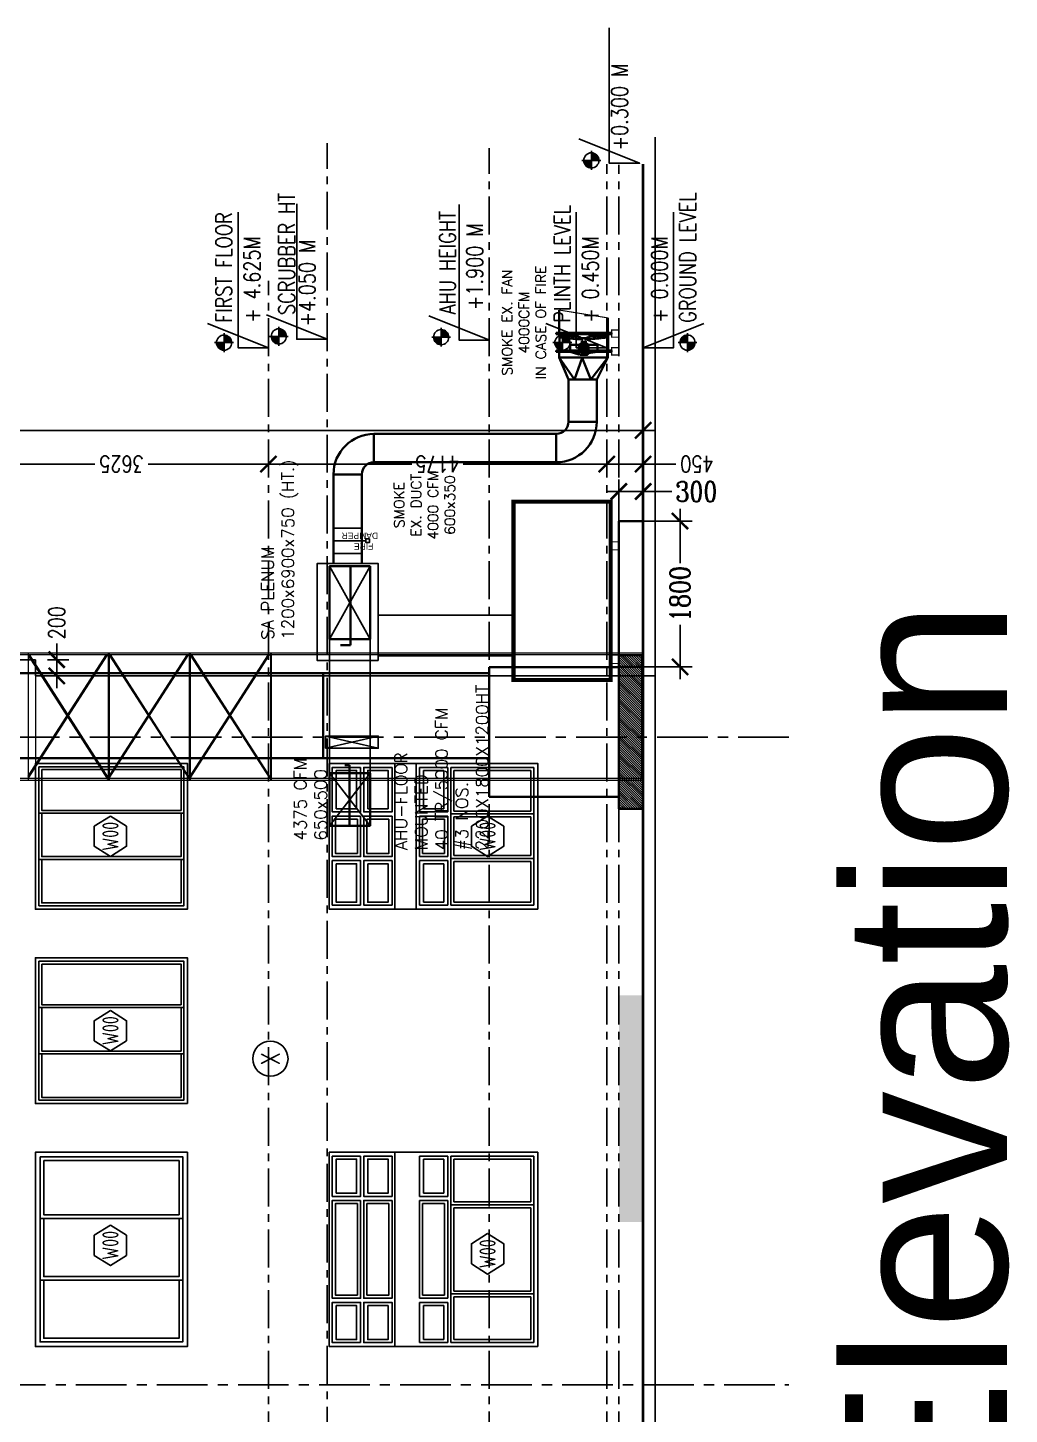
# Model space of a CAD drawing. Header units: millimetres. Extents: x -661525 to 498941, y 282148 to 1359693.
# Drawn here: x -160480 to -148367, y 667790 to 684907 of the extents above; entities that cross this region are included whole.
import ezdxf
from ezdxf.enums import TextEntityAlignment as Align

# ---------------------------------------------------------------- set-up
doc = ezdxf.new("R2010")
doc.units = ezdxf.units.MM
doc.header["$LTSCALE"] = 2.5
doc.header["$PDMODE"] = 35
doc.header["$PDSIZE"] = 15
doc.linetypes.add('ACAD_ISO02W100', pattern=[15, 12, -3])
doc.linetypes.add('CENTER', pattern=[2, 1.25, -0.25, 0.25, -0.25])
doc.layers.get('0').update_dxf_attribs({"linetype": 'CONTINUOUS'})
doc.layers.get('DEFPOINTS').update_dxf_attribs({"linetype": 'CONTINUOUS'})
for name, color, linetype in [('00', 5, 'CONTINUOUS'), ('A-ANNO-DIMS-MAS-25', 11, 'CONTINUOUS'), ('A-ANNO-GRID', 5, 'CENTER'), ('A-ANNO-LEVL', 7, 'CONTINUOUS'), ('A-ELEV', 8, 'CONTINUOUS'), ('A-ELEV-MEDM', 34, 'CONTINUOUS'), ('A-ELEV-THIN', 8, 'CONTINUOUS'), ('A-GLAZ-IDEN', 3, 'CONTINUOUS'), ('A-SECT', 1, 'CONTINUOUS'), ('NMD-SA DUCT', 4, 'CONTINUOUS'), ('v-ac ex.-fa fan', 91, 'CONTINUOUS'), ('v-SA DUCT', 4, 'CONTINUOUS'), ('vemcpl-ahu', 6, 'CONTINUOUS')]:
    doc.layers.add(name, color=color, linetype=linetype)
for name, color, linetype, lineweight in [('DRAFTING', 6, 'CONTINUOUS', 5), ('v-ac fd', 1, 'CONTINUOUS', 35), ('v-ac smoke ex-fa fan', 1, 'CONTINUOUS', 35), ('v-ac smoke ex. duct', 1, 'CONTINUOUS', 35), ('vac vcd', 5, 'CONTINUOUS', 35)]:
    doc.layers.add(name, color=color, linetype=linetype, lineweight=lineweight)
doc.layers.add('VPORT', color=7, linetype='CONTINUOUS', plot=False)
doc.styles.add('ARIAL', font='arial.ttf')
doc.styles.add('COMPLEX', font='complex.shx', dxfattribs={"width": 0.8})
doc.styles.add('ISOCP', font='isocp.shx', dxfattribs={"width": 0.8})
doc.styles.add('ROMANS', font='romans.shx', dxfattribs={"height": 125})
doc.styles.get("Standard").update_dxf_attribs({"font": 'txt.shx', "height": 1})
doc.dimstyles.new('TICK100', dxfattribs={"dimtxt": 250, "dimasz": 200, "dimexe": 150, "dimexo": 10, "dimgap": 50, "dimtad": 0, "dimdec": 0, "dimrnd": 5, "dimzin": 1, "dimdsep": 46, "dimtxsty": 'COMPLEX', "dimblk1": 'ARCHTICK', "dimblk2": 'ARCHTICK', "dimsah": 1, "dimcen": 0.09375, "dimdle": 150, "dimclrd": 11, "dimclre": 11, "dimclrt": 7, "dimadec": 0, "dimazin": 0, "dimtfac": 1, "dimtdec": 0, "dimtofl": 0, "dimtmove": 0, "dimatfit": 3, "dimldrblk": 'OPEN90', "dimfxl": 1, "dimtolj": 1, "dimtzin": 1, "dimarcsym": 0})

# ---------------------------------------------------------------- blocks, each defined once
blk = doc.blocks.new('_ARCHTICK')
at = {"color": 0, "linetype": 'ByBlock', "const_width": 0.15}
blk.add_lwpolyline([(-0.5, -0.5), (0.5, 0.5)], dxfattribs=at)
blk = doc.blocks.new('L')
h = blk.add_hatch(color=0)
h.paths.add_polyline_path([(0.068, 0), (0, 0), (0, -0.068, 0.414214)])
h.paths.add_polyline_path([(0, 0.068, 0.414214), (-0.068, 0), (0, 0)])
at = {"color": 0}
for p, q in [((0.085, 0), (-0.085, 0)), ((0, 0.085), (0, -0.085))]:
    blk.add_line(p, q, dxfattribs=at)
blk.add_circle((0, 0), 0.0683, dxfattribs=at)
blk = doc.blocks.new('WATER LVL')
blk.add_lwpolyline([(837, 0), (-837, 0), (-837, -375), (-537, 375)])
at = {"layer": '00', "xscale": 1371.803835285835, "yscale": 1371.803835285835, "zscale": 1371.803835285835}
blk.add_blockref('L', (-774, 172), dxfattribs=at)
at = {"style": 'COMPLEX', "width": 0.8}
for p in [(-529, 75), (-529, -273)]:
    blk.add_attdef('WATER', p, '', height=200, dxfattribs=at)
blk = doc.blocks.new('*D438')
at = {"layer": 'A-ANNO-DIMS-MAS-25', "color": 11, "lineweight": -2, "transparency": 16777216}
for p, q in [((-153185, 678827), (-153185, 679332)), ((-152885, 678827), (-152885, 679332)), ((-153335, 679182), (-152735, 679182)), ((-153085, 679182), (-153285, 679182)), ((-152885, 679182), (-152531, 679182))]:
    blk.add_line(p, q, dxfattribs=at)
at = {"layer": 'DEFPOINTS', "color": 0, "transparency": 16777216}
for p in [(-152885, 679182), (-153185, 678817), (-152885, 678817)]:
    blk.add_point(p, dxfattribs=at)
at = {"layer": 'A-ANNO-DIMS-MAS-25', "color": 11, "lineweight": -2, "transparency": 16777216, "xscale": 200, "yscale": 200, "zscale": 200, "rotation": 180}
blk.add_blockref('_ARCHTICK', (-153185, 679182), dxfattribs=at)
at = {"layer": 'A-ANNO-DIMS-MAS-25', "color": 11, "lineweight": -2, "transparency": 16777216, "xscale": 200, "yscale": 200, "zscale": 200}
blk.add_blockref('_ARCHTICK', (-152885, 679182), dxfattribs=at)
at = {"layer": 'A-ANNO-DIMS-MAS-25', "color": 7, "transparency": 16777216, "insert": (-152228, 679182), "char_height": 250, "attachment_point": 5, "style": 'COMPLEX'}
blk.add_mtext('\\A1;300', dxfattribs=at)
blk = doc.blocks.new('_Open90')
at = {"color": 0, "linetype": 'ByBlock', "lineweight": -2}
for p, q in [((0, 0), (-1, 0)), ((-0.5, 0.5), (0, 0)), ((0, 0), (-0.5, -0.5))]:
    blk.add_line(p, q, dxfattribs=at)
blk = doc.blocks.new('*D439')
at = {"layer": 'A-ANNO-DIMS-MAS-25', "color": 11, "lineweight": -2, "transparency": 16777216}
for p, q in [((-152430, 678967), (-152430, 678296)), ((-152875, 678817), (-152280, 678817)), ((-152430, 676867), (-152430, 677538)), ((-152875, 677017), (-152280, 677017))]:
    blk.add_line(p, q, dxfattribs=at)
at = {"layer": 'DEFPOINTS', "color": 0, "transparency": 16777216}
for p in [(-152885, 678817), (-152430, 678817), (-152885, 677017)]:
    blk.add_point(p, dxfattribs=at)
at = {"layer": 'A-ANNO-DIMS-MAS-25', "color": 11, "lineweight": -2, "transparency": 16777216, "xscale": 200, "yscale": 200, "zscale": 200}
for p, rotation in [((-152430, 678817), 90), ((-152430, 677017), 270)]:
    blk.add_blockref('_ARCHTICK', p, dxfattribs=dict(at, rotation=rotation))
at = {"layer": 'A-ANNO-DIMS-MAS-25', "color": 7, "transparency": 16777216, "insert": (-152430, 677917), "char_height": 250, "attachment_point": 5, "rotation": 90, "style": 'COMPLEX'}
blk.add_mtext('\\A1;1800', dxfattribs=at)
blk = doc.blocks.new('smk fan')
at = {"layer": 'v-ac smoke ex-fa fan', "color": 2}
for p, q in [((-36701, 1601451), (-36723, 1601451)), ((-36723, 1601451), (-36723, 1600424)), ((-36723, 1600424), (-36723, 1601451)), ((-36723, 1600424), (-36723, 1601451)), ((-36701, 1601451), (-36698, 1601451)), ((-36698, 1600424), (-36698, 1601451)), ((-36395, 1601451), (-36398, 1601451)), ((-36398, 1600424), (-36398, 1601451)), ((-36395, 1601451), (-36373, 1601451)), ((-36373, 1601451), (-36373, 1600424)), ((-36373, 1600424), (-36373, 1601451)), ((-36373, 1600424), (-36373, 1601451)), ((-36714, 1601438), (-36723, 1601429)), ((-36706, 1601438), (-36723, 1601421)), ((-36698, 1601438), (-36723, 1601438)), ((-36698, 1601438), (-36723, 1601438)), ((-36723, 1601438), (-36723, 1601394)), ((-36701, 1601434), (-36723, 1601412)), ((-36701, 1601425), (-36723, 1601403)), ((-36701, 1601416), (-36723, 1601394)), ((-36723, 1601394), (-36698, 1601394)), ((-36373, 1601387), (-36723, 1601387)), ((-36723, 1601387), (-36373, 1601387)), ((-36723, 1601387), (-36723, 1601387)), ((-36701, 1601407), (-36714, 1601394)), ((-36701, 1601398), (-36706, 1601394)), ((-36698, 1601437), (-36701, 1601434)), ((-36698, 1601428), (-36701, 1601425)), ((-36698, 1601419), (-36701, 1601416)), ((-36698, 1601410), (-36701, 1601407)), ((-36698, 1601401), (-36701, 1601398)), ((-36398, 1601438), (-36373, 1601438)), ((-36398, 1601438), (-36373, 1601438)), ((-36398, 1601437), (-36395, 1601434)), ((-36398, 1601428), (-36395, 1601425)), ((-36398, 1601419), (-36395, 1601416)), ((-36398, 1601410), (-36395, 1601407)), ((-36398, 1601401), (-36395, 1601398)), ((-36373, 1601394), (-36398, 1601394)), ((-36395, 1601434), (-36373, 1601412)), ((-36395, 1601425), (-36373, 1601403)), ((-36395, 1601416), (-36373, 1601394)), ((-36395, 1601407), (-36382, 1601394)), ((-36395, 1601398), (-36391, 1601394)), ((-36391, 1601438), (-36373, 1601421)), ((-36382, 1601438), (-36373, 1601429)), ((-36373, 1601438), (-36373, 1601394)), ((-36373, 1601387), (-36373, 1601387)), ((-36723, 1600488), (-36723, 1600488)), ((-36373, 1600487), (-36723, 1600487)), ((-36701, 1600459), (-36723, 1600481)), ((-36723, 1600437), (-36723, 1600481)), ((-36723, 1600481), (-36698, 1600481)), ((-36701, 1600450), (-36723, 1600472)), ((-36701, 1600441), (-36723, 1600463)), ((-36706, 1600437), (-36723, 1600454)), ((-36714, 1600437), (-36723, 1600445)), ((-36698, 1600437), (-36723, 1600437)), ((-36698, 1600437), (-36723, 1600437)), ((-36701, 1600424), (-36723, 1600424)), ((-36701, 1600468), (-36714, 1600481)), ((-36701, 1600477), (-36706, 1600481)), ((-36698, 1600474), (-36701, 1600477)), ((-36698, 1600465), (-36701, 1600468)), ((-36698, 1600456), (-36701, 1600459)), ((-36698, 1600447), (-36701, 1600450)), ((-36698, 1600438), (-36701, 1600441)), ((-36701, 1600424), (-36698, 1600424)), ((-36373, 1600481), (-36398, 1600481)), ((-36398, 1600474), (-36395, 1600477)), ((-36398, 1600465), (-36395, 1600468)), ((-36398, 1600456), (-36395, 1600459)), ((-36398, 1600447), (-36395, 1600450)), ((-36398, 1600438), (-36395, 1600441)), ((-36398, 1600437), (-36373, 1600437)), ((-36398, 1600437), (-36373, 1600437)), ((-36395, 1600424), (-36398, 1600424)), ((-36395, 1600459), (-36373, 1600481)), ((-36395, 1600468), (-36382, 1600481)), ((-36395, 1600477), (-36391, 1600481)), ((-36395, 1600450), (-36373, 1600472)), ((-36395, 1600441), (-36373, 1600463)), ((-36395, 1600424), (-36373, 1600424)), ((-36391, 1600437), (-36373, 1600454)), ((-36382, 1600437), (-36373, 1600445)), ((-36373, 1600488), (-36373, 1600488)), ((-36373, 1600437), (-36373, 1600481))]:
    blk.add_line(p, q, dxfattribs=at)
at = {"layer": 'v-ac smoke ex-fa fan', "color": 5, "linetype": 'ACAD_ISO02W100'}
for p, q in [((-36637, 1601365), (-36656, 1601365)), ((-36656, 1601365), (-36656, 1601039)), ((-36637, 1601365), (-36607, 1601039)), ((-36656, 1601039), (-36607, 1601039)), ((-36656, 1601031), (-36656, 1601027)), ((-36606, 1601031), (-36656, 1601031)), ((-36656, 1601027), (-36626, 1601019)), ((-36626, 1601015), (-36656, 1601014)), ((-36656, 1601014), (-36656, 1601010)), ((-36656, 1601014), (-36606, 1601014)), ((-36656, 1601010), (-36626, 1601003)), ((-36630, 1601031), (-36630, 1601039)), ((-36630, 1601014), (-36630, 1601020)), ((-36611, 1601019), (-36626, 1601019)), ((-36611, 1601015), (-36626, 1601015)), ((-36626, 1601003), (-36626, 1600937)), ((-36626, 1600872), (-36626, 1600937)), ((-36613, 1601039), (-36613, 1601031)), ((-36613, 1601019), (-36613, 1601015)), ((-36611, 1601019), (-36606, 1601027)), ((-36611, 1601015), (-36606, 1601014)), ((-36611, 1601003), (-36606, 1601010)), ((-36611, 1601003), (-36611, 1600975)), ((-36611, 1600975), (-36558, 1600975)), ((-36606, 1601031), (-36606, 1601027)), ((-36606, 1601031), (-36606, 1601027)), ((-36606, 1601031), (-36606, 1601027)), ((-36606, 1601014), (-36606, 1601010)), ((-36606, 1601014), (-36606, 1601010)), ((-36606, 1601014), (-36606, 1601010)), ((-36558, 1600900), (-36558, 1600975)), ((-36558, 1600956), (-36551, 1600956)), ((-36558, 1600900), (-36558, 1600937)), ((-36558, 1600900), (-36558, 1600937)), ((-36523, 1600975), (-36551, 1600975)), ((-36551, 1600975), (-36551, 1600900)), ((-36516, 1601009), (-36523, 1601000)), ((-36523, 1601000), (-36523, 1600875)), ((-36523, 1600875), (-36523, 1601000)), ((-36523, 1600900), (-36523, 1600975)), ((-36518, 1601014), (-36516, 1601014)), ((-36518, 1601014), (-36516, 1601014)), ((-36518, 1601013), (-36518, 1601010)), ((-36518, 1601012), (-36516, 1601012)), ((-36518, 1601010), (-36516, 1601010)), ((-36518, 1601009), (-36516, 1601009)), ((-36516, 1601014), (-36516, 1601009)), ((-36516, 1601014), (-36516, 1601009)), ((-36516, 1601014), (-36516, 1601009)), ((-36508, 1601014), (-36516, 1601014)), ((-36516, 1601014), (-36516, 1601009)), ((-36508, 1601014), (-36475, 1601022)), ((-36508, 1600861), (-36508, 1601014)), ((-36475, 1601022), (-36419, 1601022)), ((-36475, 1601022), (-36419, 1601022)), ((-36419, 1601022), (-36397, 1601017)), ((-36397, 1601022), (-36341, 1601022)), ((-36397, 1600853), (-36397, 1601022)), ((-36318, 1601005), (-36322, 1601005)), ((-36318, 1600870), (-36318, 1601005)), ((-36318, 1600870), (-36318, 1601005)), ((-36656, 1600865), (-36626, 1600872)), ((-36656, 1600861), (-36656, 1600865)), ((-36656, 1600861), (-36606, 1600861)), ((-36626, 1600860), (-36656, 1600861)), ((-36656, 1600848), (-36626, 1600856)), ((-36656, 1600844), (-36656, 1600848)), ((-36606, 1600844), (-36656, 1600844)), ((-36656, 1600836), (-36607, 1600836)), ((-36656, 1600510), (-36656, 1600836)), ((-36637, 1600510), (-36607, 1600836)), ((-36630, 1600861), (-36630, 1600855)), ((-36630, 1600844), (-36630, 1600836)), ((-36611, 1600860), (-36626, 1600860)), ((-36611, 1600856), (-36626, 1600856)), ((-36613, 1600856), (-36613, 1600860)), ((-36613, 1600836), (-36613, 1600844)), ((-36611, 1600900), (-36558, 1600900)), ((-36611, 1600872), (-36611, 1600900)), ((-36611, 1600872), (-36606, 1600865)), ((-36611, 1600860), (-36606, 1600861)), ((-36611, 1600856), (-36606, 1600848)), ((-36606, 1600861), (-36606, 1600865)), ((-36606, 1600861), (-36606, 1600865)), ((-36606, 1600861), (-36606, 1600865)), ((-36606, 1600844), (-36606, 1600848)), ((-36606, 1600844), (-36606, 1600848)), ((-36606, 1600844), (-36606, 1600848)), ((-36558, 1600919), (-36551, 1600919)), ((-36551, 1600900), (-36523, 1600900)), ((-36516, 1600866), (-36523, 1600875)), ((-36518, 1600866), (-36516, 1600866)), ((-36518, 1600865), (-36516, 1600865)), ((-36518, 1600862), (-36518, 1600865)), ((-36518, 1600862), (-36516, 1600862)), ((-36518, 1600861), (-36516, 1600861)), ((-36518, 1600861), (-36516, 1600861)), ((-36516, 1600861), (-36516, 1600866)), ((-36516, 1600861), (-36516, 1600866)), ((-36516, 1600861), (-36516, 1600866)), ((-36508, 1600861), (-36516, 1600861)), ((-36508, 1600861), (-36475, 1600853)), ((-36475, 1600853), (-36419, 1600853)), ((-36475, 1600853), (-36419, 1600853)), ((-36419, 1600853), (-36397, 1600858)), ((-36397, 1600853), (-36341, 1600853)), ((-36318, 1600870), (-36322, 1600870)), ((-36637, 1600510), (-36656, 1600510))]:
    blk.add_line(p, q, dxfattribs=at)
at = {"layer": 'v-ac smoke ex-fa fan', "color": 2, "linetype": 'Continuous', "ltscale": 0.2}
for p, q in [((-36506, 1601188), (-36506, 1600687)), ((-36373, 1601188), (-36506, 1601188)), ((-36322, 1600848), (-36373, 1601188)), ((-36322, 1600848), (-36506, 1600848)), ((-36506, 1600687), (-36373, 1600687)), ((-36473, 1600848), (-36473, 1600865)), ((-36473, 1600848), (-36473, 1600831)), ((-36373, 1600687), (-36322, 1600848)), ((-36355, 1600848), (-36355, 1600865)), ((-36355, 1600848), (-36355, 1600831))]:
    blk.add_line(p, q, dxfattribs=at)
at = {"layer": 'v-ac smoke ex-fa fan', "color": 8, "linetype": 'ACAD_ISO02W100'}
for p, q in [((-36508, 1601010), (-36397, 1601010)), ((-36508, 1601002), (-36397, 1601002)), ((-36508, 1600992), (-36397, 1600992)), ((-36508, 1600980), (-36397, 1600980)), ((-36508, 1600966), (-36397, 1600966)), ((-36508, 1600949), (-36397, 1600949)), ((-36502, 1601016), (-36397, 1601016)), ((-36484, 1601020), (-36409, 1601020)), ((-36508, 1600925), (-36397, 1600925)), ((-36508, 1600909), (-36397, 1600909)), ((-36508, 1600895), (-36397, 1600895)), ((-36508, 1600883), (-36397, 1600883)), ((-36508, 1600873), (-36397, 1600873)), ((-36508, 1600865), (-36397, 1600865)), ((-36502, 1600859), (-36397, 1600859)), ((-36484, 1600855), (-36409, 1600855))]:
    blk.add_line(p, q, dxfattribs=at)
at = {"layer": 'v-ac smoke ex-fa fan', "color": 5, "linetype": 'ACAD_ISO02W100'}
for centre, radius, start, end in [((-36517, 1601013), 0.906, 141.5283, 218.4717), ((-36515, 1601011), 3.34, 160.2907, 199.7093), ((-36517, 1601010), 0.906, 141.5283, 218.4717), ((-36517, 1601013), 0.906, 321.5283, 38.4717), ((-36519, 1601011), 3.34, 340.2907, 19.7093), ((-36517, 1601010), 0.906, 321.5283, 38.4717), ((-36346, 1600997), 25.6, 18.3911, 78.4402), ((-36517, 1600865), 0.906, 141.5283, 218.4717), ((-36515, 1600864), 3.34, 160.2907, 199.7093), ((-36517, 1600862), 0.906, 141.5283, 218.4717), ((-36517, 1600865), 0.906, 321.5283, 38.4717), ((-36519, 1600864), 3.34, 340.2907, 19.7093), ((-36517, 1600862), 0.906, 321.5283, 38.4717), ((-36346, 1600878), 25.6, 281.5598, 341.6089)]:
    blk.add_arc(centre, radius, start, end, dxfattribs=at)

msp = doc.modelspace()

# ---------------------------------------------------------------- hatches: boundary and pattern name
at = {"layer": 'DRAFTING'}
h = msp.add_hatch(dxfattribs=at)
h.set_pattern_fill('JIS_LC_20', color=0, angle=90)
h.set_pattern_definition([(135, (98364.086, -2691079.909), (-14.14213562, -14.14213562), []), (135, (98364.086, -2691079.509), (-14.14213562, -14.14213562), [])])
h.paths.add_polyline_path([(-152884.7, 675263.4), (-152884.7, 676905.7), (-153184.7, 676905.7), (-153184.7, 675263.4)])
h.paths.add_polyline_path([(-152884.7, 677017.1), (-152884.7, 677163.4), (-153184.7, 677163.4), (-153184.7, 677017.1)])
h.paths.add_polyline_path([(-152884.7, 676905.7), (-152884.7, 677017.1), (-153184.7, 677017.1), (-153184.7, 676905.7)])
h = msp.add_hatch(color=0, dxfattribs=at)
h.dxf.hatch_style = 1
h.paths.add_polyline_path([(-153184.7, 672961.9), (-153184.7, 670161.9), (-152884.7, 670161.9), (-152884.7, 672961.9)])

# ---------------------------------------------------------------- linework, layer by layer
for points in [[(-153303, 684907.5), (-153303, 683234.1), (-152928, 683234.1), (-153678, 683534.1)], [(-157159.7, 682735), (-157159.7, 681061.6), (-156784.7, 681061.6), (-157534.7, 681361.6)], [(-155156.5, 682724.4), (-155156.5, 681051.1), (-154781.5, 681051.1), (-155531.5, 681351.1)]]:
    msp.add_lwpolyline(points)
at = {"color": 252}
for points in [[(-159459.2, 675175.7), (-159659.2, 675049.3), (-159659.2, 674802), (-159459.2, 674675.7), (-159259.2, 674802), (-159259.2, 675049.3)], [(-154805.2, 675175.6), (-155005.2, 675049.2), (-155005.2, 674801.9), (-154805.2, 674675.6), (-154605.2, 674801.9), (-154605.2, 675049.2)], [(-159459.2, 672775.7), (-159659.2, 672649.3), (-159659.2, 672402), (-159459.2, 672275.7), (-159259.2, 672402), (-159259.2, 672649.3)], [(-159459.4, 670125.6), (-159659.4, 669999.3), (-159659.4, 669752), (-159459.4, 669625.6), (-159259.4, 669752), (-159259.4, 669999.3)]]:
    msp.add_lwpolyline(points, close=True, dxfattribs=at)
at = {"color": 253}
msp.add_lwpolyline([(-154805.2, 670021.6), (-155005.2, 669895.2), (-155005.2, 669648), (-154805.2, 669521.6), (-154605.2, 669648), (-154605.2, 669895.2)], close=True, dxfattribs=at)
at = {"color": 252, "linetype": 'Continuous', "extrusion": (0, 0, -1)}
msp.add_ellipse((-157484.8, 672179.1), major_axis=(-0.1, -217), ratio=1, start_param=3.1409123, end_param=9.4240976, dxfattribs=at)
at = {"layer": 'A-ANNO-DIMS-MAS-25', "color": 0, "lineweight": 40}
for p in [(-152884.7, 635853.9), (-152884.7, 634454.4)]:
    msp.add_line(p, (-152884.7, 683224.6), dxfattribs=at)
at = {"layer": 'A-ANNO-DIMS-MAS-25', "lineweight": 35}
for p, q in [((-153184.7, 677013.4), (-154784.7, 677013.4)), ((-154784.7, 677013.4), (-154784.7, 675413.4)), ((-152884.7, 677163.4), (-153184.7, 677163.4)), ((-153184.7, 677163.4), (-153184.7, 675263.4)), ((-154784.7, 676938.3), (-185784.7, 676938.3)), ((-156834.7, 675888.3), (-156834.7, 676938.3)), ((-154784.7, 675888.3), (-185784.7, 675888.3)), ((-153184.7, 675413.4), (-154784.7, 675413.4)), ((-152884.7, 675263.4), (-153184.7, 675263.4))]:
    msp.add_line(p, q, dxfattribs=at)
at = {"layer": 'A-ANNO-DIMS-MAS-25', "color": 6, "lineweight": 35}
msp.add_lwpolyline([(-152884.7, 677017.1), (-153184.7, 677017.1), (-153184.7, 678817.1), (-152876.6, 678817.1)], dxfattribs=at)
at = {"layer": 'A-ANNO-GRID', "color": 252, "ltscale": 150}
for p, q in [((-156784.7, 635914.7), (-156784.7, 683483.1)), ((-154784.7, 635853.9), (-154784.7, 683422.3)), ((-153334.7, 635853.9), (-153334.7, 683225.2)), ((-153184.7, 635853.9), (-153184.7, 683215.8)), ((-157509.7, 635853.9), (-157509.7, 681782.4))]:
    msp.add_line(p, q, dxfattribs=at)
at = {"layer": 'A-ANNO-GRID', "color": 252, "ltscale": 200}
msp.add_line((-151087.6, 676147.2), (-189384.7, 676147.2), dxfattribs=at)
msp.add_lwpolyline([(-189384.7, 668154.4), (-189084.7, 668154.4), (-187884.7, 668154.4), (-151087.6, 668154.4)], dxfattribs=at)
at = {"layer": 'A-ELEV', "color": 253}
for p, q in [((-152884.7, 679799.9), (-152884.7, 680087.2)), ((-152734.7, 679937.2), (-167480.5, 679937.2)), ((-157509.7, 679383.4), (-157509.7, 679670.7)), ((-157509.7, 679383.4), (-157509.7, 679670.7)), ((-153334.7, 679383.4), (-153334.7, 679670.7)), ((-153334.7, 679383.4), (-153334.7, 679670.7)), ((-152884.7, 679383.4), (-152884.7, 679670.7)), ((-161284.7, 679520.7), (-159650.3, 679520.7)), ((-157359.7, 679520.7), (-158994.1, 679520.7)), ((-157659.7, 679520.7), (-155738.9, 679520.7)), ((-153184.7, 679520.7), (-155105.6, 679520.7)), ((-153334.7, 679520.7), (-152734.7, 679520.7)), ((-152884.7, 679520.7), (-152480, 679520.7))]:
    msp.add_line(p, q, dxfattribs=at)
at = {"layer": 'A-ELEV-MEDM', "color": 253}
for p, q in [((-160384.7, 677105.7), (-174884.7, 677105.7)), ((-160384.7, 676905.7), (-160384.7, 677105.7)), ((-152734.7, 676905.7), (-160384.7, 676905.7)), ((-152734.7, 665039.1), (-152734.7, 676905.7)), ((-160384.7, 675825.7), (-158509.7, 675825.7)), ((-160384.7, 675825.7), (-158509.7, 675825.7))]:
    msp.add_line(p, q, dxfattribs=at)
at = {"layer": 'A-ELEV-MEDM', "color": 252}
for p, q in [((-160384.7, 674025.7), (-160384.7, 675825.7)), ((-158509.7, 675825.7), (-158509.7, 674025.7)), ((-154184.7, 675825.7), (-156759.7, 675825.7)), ((-154184.7, 674025.7), (-154184.7, 675825.7)), ((-160384.7, 674025.7), (-160384.7, 674789.4)), ((-158509.7, 674789.4), (-158509.7, 674025.7)), ((-156721.7, 674675.7), (-156371.7, 674675.7)), ((-156333.7, 674675.7), (-155983.7, 674675.7)), ((-158509.7, 674025.7), (-160384.7, 674025.7)), ((-158509.7, 674025.7), (-160384.7, 674025.7)), ((-155984.7, 674025.7), (-154184.7, 674025.7)), ((-160384.7, 671625.7), (-160384.7, 673425.7)), ((-160384.7, 673425.7), (-158509.7, 673425.7)), ((-158509.7, 673425.7), (-158509.7, 671625.7)), ((-158509.7, 671625.7), (-160384.7, 671625.7)), ((-160384.8, 671025.7), (-160384.8, 668625.7)), ((-158509.8, 671025.7), (-160384.8, 671025.7)), ((-158509.8, 668625.7), (-158509.8, 671025.7)), ((-154184.7, 671025.7), (-155984.7, 671025.7)), ((-154184.7, 668625.7), (-154184.7, 671025.7)), ((-156721.7, 669221.7), (-156371.7, 669221.7)), ((-156333.7, 669221.7), (-155983.7, 669221.7)), ((-160384.8, 668625.7), (-158509.8, 668625.7)), ((-155984.7, 668625.7), (-154184.7, 668625.7))]:
    msp.add_line(p, q, dxfattribs=at)
for points in [[(-155947.7, 675825.7), (-155947.7, 674025.7), (-156759.7, 674025.7), (-156759.7, 675825.7)], [(-154184.7, 674025.7), (-154184.7, 675825.7), (-156759.7, 675825.7), (-156759.7, 674025.7)], [(-156371.7, 675775.7), (-156371.7, 675225.7), (-156721.7, 675225.7), (-156721.7, 675775.7)], [(-156671.7, 675264.7), (-156671.7, 675739.7), (-156421.7, 675739.7), (-156421.7, 675264.7)], [(-155983.7, 675775.7), (-155983.7, 675225.7), (-156333.7, 675225.7), (-156333.7, 675775.7)], [(-156283.7, 675264.7), (-156283.7, 675739.7), (-156033.7, 675739.7), (-156033.7, 675264.7)], [(-156371.7, 675175.7), (-156371.7, 674675.7), (-156721.7, 674675.7), (-156721.7, 675175.7)], [(-156410.7, 675136.7), (-156410.7, 674714.7), (-156682.7, 674714.7), (-156682.7, 675136.7)], [(-155983.7, 675175.7), (-155983.7, 674675.7), (-156333.7, 674675.7), (-156333.7, 675175.7)], [(-156022.7, 675136.7), (-156022.7, 674714.7), (-156294.7, 674714.7), (-156294.7, 675136.7)], [(-156371.7, 674075.7), (-156371.7, 674625.7), (-156721.7, 674625.7), (-156721.7, 674075.7)], [(-155983.7, 674075.7), (-155983.7, 674625.7), (-156333.7, 674625.7), (-156333.7, 674075.7)], [(-156671.7, 674586.7), (-156671.7, 674111.7), (-156421.7, 674111.7), (-156421.7, 674586.7)], [(-156283.7, 674586.7), (-156283.7, 674111.7), (-156033.7, 674111.7), (-156033.7, 674586.7)], [(-155947.7, 671025.7), (-155947.7, 668625.7), (-156759.7, 668625.7), (-156759.7, 671025.7)], [(-154184.7, 668625.7), (-154184.7, 671025.7), (-156759.7, 671025.7), (-156759.7, 668625.7)], [(-156371.7, 670975.7), (-156371.7, 670479.6), (-156721.7, 670479.6), (-156721.7, 670975.7)], [(-156671.7, 670518.6), (-156671.7, 670939.7), (-156421.7, 670939.7), (-156421.7, 670518.6)], [(-155983.7, 670975.7), (-155983.7, 670479.6), (-156333.7, 670479.6), (-156333.7, 670975.7)], [(-156283.7, 670518.6), (-156283.7, 670939.7), (-156033.7, 670939.7), (-156033.7, 670518.6)], [(-156371.7, 670429.6), (-156371.7, 669221.7), (-156721.7, 669221.7), (-156721.7, 670429.6)], [(-156410.7, 670390.6), (-156410.7, 669260.7), (-156682.7, 669260.7), (-156682.7, 670390.6)], [(-155983.7, 670429.6), (-155983.7, 669221.7), (-156333.7, 669221.7), (-156333.7, 670429.6)], [(-156022.7, 670390.6), (-156022.7, 669260.7), (-156294.7, 669260.7), (-156294.7, 670390.6)], [(-156371.7, 668675.7), (-156371.7, 669171.7), (-156721.7, 669171.7), (-156721.7, 668675.7)], [(-156671.7, 669132.7), (-156671.7, 668711.7), (-156421.7, 668711.7), (-156421.7, 669132.7)], [(-155983.7, 668675.7), (-155983.7, 669171.7), (-156333.7, 669171.7), (-156333.7, 668675.7)], [(-156283.7, 669132.7), (-156283.7, 668711.7), (-156033.7, 668711.7), (-156033.7, 669132.7)]]:
    msp.add_lwpolyline(points, close=True, dxfattribs=at)
at = {"layer": 'A-ELEV-THIN', "color": 252}
for p, q in [((-155684.7, 674025.7), (-155684.7, 675825.7)), ((-155684.7, 675825.7), (-154184.7, 675825.7)), ((-154184.7, 675825.7), (-154184.7, 674025.7)), ((-155646.7, 675225.7), (-155646.7, 675775.7)), ((-155646.7, 675775.7), (-155296.7, 675775.7)), ((-155596.7, 675264.7), (-155596.7, 675739.7)), ((-155596.7, 675739.7), (-155346.7, 675739.7)), ((-155346.7, 675739.7), (-155346.7, 675264.7)), ((-155296.7, 675775.7), (-155296.7, 675225.7)), ((-155258.7, 675200.7), (-155258.7, 675775.7)), ((-155258.7, 675775.7), (-154234.7, 675775.7)), ((-155222.7, 675236.7), (-155222.7, 675739.7)), ((-155222.7, 675739.7), (-154270.7, 675739.7)), ((-154270.7, 675739.7), (-154270.7, 675236.7)), ((-154234.7, 675775.7), (-154234.7, 675200.7)), ((-155296.7, 675225.7), (-155646.7, 675225.7)), ((-155646.7, 674675.7), (-155646.7, 675175.7)), ((-155646.7, 675175.7), (-155296.7, 675175.7)), ((-155607.7, 674714.7), (-155607.7, 675136.7)), ((-155607.7, 675136.7), (-155335.7, 675136.7)), ((-155346.7, 675264.7), (-155596.7, 675264.7)), ((-155335.7, 675136.7), (-155335.7, 674714.7)), ((-155296.7, 675175.7), (-155296.7, 674675.7)), ((-154234.7, 675200.7), (-155258.7, 675200.7)), ((-155258.7, 674650.7), (-155258.7, 675200.7)), ((-155258.7, 675200.7), (-154234.7, 675200.7)), ((-154270.7, 675236.7), (-155222.7, 675236.7)), ((-155222.7, 674686.7), (-155222.7, 675164.7)), ((-155222.7, 675164.7), (-154270.7, 675164.7)), ((-154270.7, 675164.7), (-154270.7, 674686.7)), ((-154234.7, 675200.7), (-154234.7, 674650.7)), ((-155646.7, 674675.7), (-155296.7, 674675.7)), ((-155296.7, 674675.7), (-155646.7, 674675.7)), ((-155296.7, 674625.7), (-155646.7, 674625.7)), ((-155646.7, 674625.7), (-155646.7, 674075.7)), ((-155335.7, 674714.7), (-155607.7, 674714.7)), ((-155296.7, 674075.7), (-155296.7, 674625.7)), ((-154234.7, 674650.7), (-155258.7, 674650.7)), ((-155258.7, 674075.7), (-155258.7, 674650.7)), ((-155258.7, 674650.7), (-154234.7, 674650.7)), ((-154270.7, 674686.7), (-155222.7, 674686.7)), ((-155222.7, 674111.7), (-155222.7, 674614.7)), ((-155222.7, 674614.7), (-154270.7, 674614.7)), ((-154270.7, 674614.7), (-154270.7, 674111.7)), ((-154234.7, 674650.7), (-154234.7, 674075.7)), ((-155596.7, 674586.7), (-155596.7, 674111.7)), ((-155346.7, 674586.7), (-155596.7, 674586.7)), ((-155346.7, 674111.7), (-155346.7, 674586.7)), ((-155596.7, 674111.7), (-155346.7, 674111.7)), ((-154270.7, 674111.7), (-155222.7, 674111.7)), ((-154184.7, 674025.7), (-155684.7, 674025.7)), ((-155646.7, 674075.7), (-155296.7, 674075.7)), ((-154234.7, 674075.7), (-155258.7, 674075.7)), ((-155684.7, 671025.7), (-154184.7, 671025.7)), ((-154184.7, 671025.7), (-154184.7, 668625.7)), ((-155646.7, 670479.6), (-155646.7, 670975.7)), ((-155646.7, 670975.7), (-155296.7, 670975.7)), ((-155596.7, 670518.6), (-155596.7, 670939.7)), ((-155596.7, 670939.7), (-155346.7, 670939.7)), ((-155346.7, 670939.7), (-155346.7, 670518.6)), ((-155296.7, 670975.7), (-155296.7, 670479.6)), ((-155258.7, 670375.7), (-155258.7, 670975.7)), ((-155258.7, 670975.7), (-154234.7, 670975.7)), ((-155222.7, 670411.7), (-155222.7, 670939.7)), ((-155222.7, 670939.7), (-154270.7, 670939.7)), ((-154270.7, 670939.7), (-154270.7, 670411.7)), ((-154234.7, 670975.7), (-154234.7, 670375.7)), ((-155346.7, 670518.6), (-155596.7, 670518.6)), ((-155296.7, 670479.6), (-155646.7, 670479.6)), ((-155646.7, 669221.7), (-155646.7, 670429.6)), ((-155646.7, 670429.6), (-155296.7, 670429.6)), ((-155607.7, 669260.7), (-155607.7, 670390.6)), ((-155607.7, 670390.6), (-155335.7, 670390.6)), ((-155335.7, 670390.6), (-155335.7, 669260.7)), ((-155296.7, 670429.6), (-155296.7, 669221.7)), ((-154234.7, 670375.7), (-155258.7, 670375.7)), ((-155258.7, 669275.7), (-155258.7, 670375.7)), ((-155258.7, 670375.7), (-154234.7, 670375.7)), ((-154270.7, 670411.7), (-155222.7, 670411.7)), ((-155222.7, 669311.7), (-155222.7, 670339.7)), ((-155222.7, 670339.7), (-154270.7, 670339.7)), ((-154270.7, 670339.7), (-154270.7, 669311.7)), ((-154234.7, 670375.7), (-154234.7, 669275.7)), ((-154270.7, 669311.7), (-155222.7, 669311.7)), ((-155646.7, 669221.7), (-155296.7, 669221.7)), ((-155296.7, 669221.7), (-155646.7, 669221.7)), ((-155296.7, 669171.7), (-155646.7, 669171.7)), ((-155646.7, 669171.7), (-155646.7, 668675.7)), ((-155335.7, 669260.7), (-155607.7, 669260.7)), ((-155596.7, 669132.7), (-155596.7, 668711.7)), ((-155346.7, 669132.7), (-155596.7, 669132.7)), ((-155346.7, 668711.7), (-155346.7, 669132.7)), ((-155296.7, 668675.7), (-155296.7, 669171.7)), ((-154234.7, 669275.7), (-155258.7, 669275.7)), ((-155258.7, 668675.7), (-155258.7, 669275.7)), ((-155258.7, 669275.7), (-154234.7, 669275.7)), ((-155222.7, 668711.7), (-155222.7, 669239.7)), ((-155222.7, 669239.7), (-154270.7, 669239.7)), ((-154270.7, 669239.7), (-154270.7, 668711.7)), ((-154234.7, 669275.7), (-154234.7, 668675.7)), ((-154184.7, 668625.7), (-155684.7, 668625.7)), ((-155646.7, 668675.7), (-155296.7, 668675.7)), ((-155596.7, 668711.7), (-155346.7, 668711.7)), ((-154234.7, 668675.7), (-155258.7, 668675.7)), ((-154270.7, 668711.7), (-155222.7, 668711.7))]:
    msp.add_line(p, q, dxfattribs=at)
for points in [[(-160341.9, 675782.7), (-160341.9, 675211.3), (-158552.6, 675211.3), (-158552.6, 675782.7)], [(-160307.6, 675748.5), (-160307.6, 675245.6), (-158586.9, 675245.6), (-158586.9, 675748.5)], [(-160341.9, 675211.3), (-160341.9, 674639.9), (-158552.6, 674639.9), (-158552.6, 675211.3)], [(-160341.9, 674639.9), (-160341.9, 674068.5), (-158552.6, 674068.5), (-158552.6, 674639.9)], [(-160341.9, 673382.7), (-160341.9, 672811.3), (-158552.6, 672811.3), (-158552.6, 673382.7)], [(-160307.6, 673348.5), (-160307.6, 672845.6), (-158586.9, 672845.6), (-158586.9, 673348.5)], [(-160341.9, 672811.3), (-160341.9, 672239.9), (-158552.6, 672239.9), (-158552.6, 672811.3)], [(-160341.9, 672239.9), (-160341.9, 671668.5), (-158552.6, 671668.5), (-158552.6, 672239.9)], [(-160327.7, 670968.5), (-160327.7, 670206.6), (-158567, 670206.6), (-158567, 670968.5)], [(-160282, 670922.8), (-160282, 670252.3), (-158612.7, 670252.3), (-158612.7, 670922.8)], [(-160327.7, 670206.6), (-160327.7, 669444.7), (-158567, 669444.7), (-158567, 670206.6)], [(-160327.7, 669444.7), (-160327.7, 668682.8), (-158567, 668682.8), (-158567, 669444.7)]]:
    msp.add_lwpolyline(points, close=True, dxfattribs=at)
for points in [[(-160307.6, 675211.3), (-160307.6, 674674.2), (-158586.9, 674674.2), (-158586.9, 675211.3)], [(-160307.6, 674639.9), (-160307.6, 674102.8), (-158586.9, 674102.8), (-158586.9, 674639.9)], [(-160307.6, 672811.3), (-160307.6, 672274.2), (-158586.9, 672274.2), (-158586.9, 672811.3)], [(-160307.6, 672239.9), (-160307.6, 671702.8), (-158586.9, 671702.8), (-158586.9, 672239.9)], [(-160282, 670206.6), (-160282, 669490.4), (-158612.7, 669490.4), (-158612.7, 670206.6)], [(-160282, 669444.7), (-160282, 668728.5), (-158612.7, 668728.5), (-158612.7, 669444.7)]]:
    msp.add_lwpolyline(points, dxfattribs=at)
at = {"layer": 'A-GLAZ-IDEN', "color": 253}
for p, q in [((-160122, 677105.7), (-160122, 677305.7)), ((-160234.7, 677105.7), (-159972, 677105.7)), ((-160122, 676755.7), (-160122, 677105.7)), ((-160234.7, 676905.7), (-159972, 676905.7))]:
    msp.add_line(p, q, dxfattribs=at)
at = {"layer": 'A-SECT', "color": 252}
msp.add_line((-152734.7, 683554.8), (-152734.7, 645744.3), dxfattribs=at)
at = {"layer": 'DEFPOINTS', "color": 252}
for points in [[(-158509.7, 674025.6), (-158509.7, 675825.6), (-160384.7, 675825.6), (-160384.7, 674025.6)], [(-158509.7, 671625.6), (-158509.7, 673425.6), (-160384.7, 673425.6), (-160384.7, 671625.6)], [(-158509.9, 671025.7), (-158509.9, 668625.7), (-160384.9, 668625.7), (-160384.9, 671025.7)]]:
    msp.add_lwpolyline(points, close=True, dxfattribs=at)
msp.add_lwpolyline([(-160384.7, 674789.4), (-160384.7, 674025.6), (-158509.7, 674025.6), (-158509.7, 674789.4)], dxfattribs=at)
at = {"layer": 'DRAFTING', "color": 253, "lineweight": 0}
for p, q in [((-160473.6, 677184.1), (-160473.6, 675608.8)), ((-160473.6, 675644.1), (-159493.3, 677168.8)), ((-160473.6, 675666.3), (-159507.6, 677168.8)), ((-160463.6, 677168.8), (-159485.6, 675647.6)), ((-159485.6, 677190.8), (-159485.6, 675615.4)), ((-159485.6, 677184.1), (-159485.6, 675608.8)), ((-159473.6, 677190.8), (-159473.6, 675615.4)), ((-159473.6, 677184.1), (-159473.6, 675608.8)), ((-159473.6, 675644.1), (-158493.3, 677168.8)), ((-159473.6, 675666.3), (-158507.6, 677168.8)), ((-159463.6, 677168.8), (-158485.6, 675647.6)), ((-158485.6, 677190.8), (-158485.6, 675615.4)), ((-158473.6, 677190.8), (-158473.6, 675615.4)), ((-158473.6, 675644.1), (-157493.3, 677168.8)), ((-158473.6, 675666.3), (-157507.6, 677168.8)), ((-158463.6, 677168.8), (-157485.6, 675647.6)), ((-157485.6, 677190.8), (-157485.6, 675615.4)), ((-157473.6, 677190.8), (-157473.6, 675615.4)), ((-160473.6, 675637.4), (-159493.3, 677162.1)), ((-160473.6, 675659.6), (-159507.6, 677162.1)), ((-160473.6, 677162.1), (-159493.3, 675637.4)), ((-160473.6, 677155.4), (-159493.3, 675630.8)), ((-160463.6, 677162.1), (-159485.6, 675640.9)), ((-159473.6, 677162.1), (-158493.3, 675637.4)), ((-158473.6, 677162.1), (-157493.3, 675637.4))]:
    msp.add_line(p, q, dxfattribs=at)
at = {"layer": 'DRAFTING', "color": 1}
msp.add_line((-160384.7, 677105.7), (-160384.7, 675825.6), dxfattribs=at)
at = {"layer": 'DRAFTING', "color": 253, "lineweight": 0}
for points in [[(-185495.6, 675615.4), (-185495.6, 677190.8), (-152884.7, 677190.8), (-152884.7, 675615.4)], [(-185473.6, 675637.4), (-185473.6, 677168.8), (-152906.7, 677168.8), (-152906.7, 675637.4)]]:
    msp.add_lwpolyline(points, close=True, dxfattribs=at)
at = {"layer": 'NMD-SA DUCT'}
for p, q in [((-156753.9, 677359.5), (-156753.9, 675706.2)), ((-156253.9, 677359.5), (-156253.9, 675706.2)), ((-156753.9, 676163.2), (-156403.9, 676163.2)), ((-156253.9, 675706.2), (-156753.9, 675056.2)), ((-156753.9, 675706.2), (-156253.9, 675056.2))]:
    msp.add_line(p, q, dxfattribs=at)
at = {"layer": 'NMD-SA DUCT', "color": 7}
for p, q in [((-156153.9, 676013.2), (-156803.9, 676163.2)), ((-156153.9, 676163.2), (-156803.9, 676013.2))]:
    msp.add_line(p, q, dxfattribs=at)
at = {"layer": 'NMD-SA DUCT'}
for points in [[(-156156.6, 677094.2), (-156156.6, 678294.2), (-156906.6, 678294.2), (-156906.6, 677094.2)], [(-156253.9, 675056.2), (-156253.9, 675706.2), (-156753.9, 675706.2), (-156753.9, 675056.2)]]:
    msp.add_lwpolyline(points, close=True, dxfattribs=at)
at = {"layer": 'NMD-SA DUCT', "color": 7}
msp.add_lwpolyline([(-156803.9, 676013.2), (-156153.9, 676013.2), (-156153.9, 676163.2), (-156803.9, 676163.2)], close=True, dxfattribs=at)
at = {"layer": 'v-ac ex.-fa fan', "linetype": 'ByBlock', "const_width": 15}
for points in [[(-153184.7, 681176.8), (-153184.7, 681086.8), (-153274.7, 681086.8), (-153274.7, 681176.8)], [(-153184.7, 680958.3), (-153184.7, 680868.3), (-153274.7, 680868.3), (-153274.7, 680958.3)]]:
    msp.add_lwpolyline(points, close=True, dxfattribs=at)
at = {"layer": 'v-ac fd', "lineweight": -2, "ltscale": 0.36}
for points in [[(-156356.6, 678731.3), (-156706.6, 678731.3), (-156706.6, 678416.4), (-156356.6, 678416.4)], [(-156262.4, 678596.6), (-156262.4, 678552), (-156305.5, 678552), (-156305.5, 678596.6)]]:
    msp.add_lwpolyline(points, close=True, dxfattribs=at)
msp.add_lwpolyline([(-156305.5, 678573.8), (-156706.6, 678573.8)], dxfattribs=at)
at = {"layer": 'v-ac smoke ex. duct', "linetype": 'ByBlock'}
for p, q in [((-153921.3, 681136.6), (-153921.3, 681422.1)), ((-153321.2, 681128.1), (-153321.2, 681325.4)), ((-153921.3, 680905.9), (-153921.3, 680835)), ((-153921.3, 680835), (-153807.1, 680563.4)), ((-153321.3, 680835), (-153921.3, 680835)), ((-153321.3, 680835), (-153457.1, 680563.4)), ((-153321.2, 680905.9), (-153321.3, 680835)), ((-153457.1, 680563.4), (-153807.1, 680563.4)), ((-153807.1, 680043.2), (-153807.1, 680563.4)), ((-153457.1, 680043.2), (-153457.1, 680563.4)), ((-153957.1, 679893.2, 0), (-156206.6, 679893.2, 0)), ((-153957.1, 679893.2, 0), (-153957.1, 679543.2, 0)), ((-153957.1, 679543.2, 0), (-156206.6, 679543.2, 0))]:
    msp.add_line(p, q, dxfattribs=at)
at = {"layer": 'v-ac smoke ex. duct'}
for p, q in [((-153457.1, 680043.2, 0), (-153807.1, 680043.2)), ((-156206.6, 679543.2, 0), (-156206.6, 679893.2, 0)), ((-156706.6, 678294.2), (-156706.6, 679393.2)), ((-156356.6, 679393.2), (-156706.6, 679393.2)), ((-156356.6, 678294.2), (-156356.6, 679393.2))]:
    msp.add_line(p, q, dxfattribs=at)
at = {"layer": 'v-ac smoke ex. duct', "const_width": 13.2}
msp.add_lwpolyline([(-153321.2, 681325.4), (-153921.3, 681422.1)], dxfattribs=at)
at = {"layer": 'v-ac smoke ex. duct', "linetype": 'ByBlock'}
msp.add_lwpolyline([(-153921.3, 680835), (-153731.2, 680563.4), (-153636.8, 680833.4), (-153532, 680563.4), (-153321.3, 680835)], dxfattribs=at)
for radius in [150, 500]:
    msp.add_arc((-153957.1, 680043.2, 0), radius, 270, 0, dxfattribs=at)
at = {"layer": 'v-ac smoke ex. duct'}
for radius in [500, 150]:
    msp.add_arc((-156206.6, 679393.2, 0), radius, 90, 180, dxfattribs=at)
at = {"layer": 'v-SA DUCT'}
for p, q in [((-156753.9, 677359.5), (-156253.9, 678259.5)), ((-156753.9, 678259.5), (-156253.9, 677359.5))]:
    msp.add_line(p, q, dxfattribs=at)
at = {"layer": 'vac vcd', "ltscale": 25}
for p, q in [((-156498.4, 678259.5), (-156498.4, 677284)), ((-156498.4, 677284), (-156621, 677284)), ((-156509.3, 675802.5), (-156567.2, 675802.5)), ((-156509.3, 675056.2), (-156509.3, 675802.5))]:
    msp.add_line(p, q, dxfattribs=at)
for points in [[(-156253.9, 678259.5), (-156753.9, 678259.5), (-156753.9, 677359.5), (-156253.9, 677359.5)], [(-156253.9, 675706.2), (-156753.9, 675706.2), (-156753.9, 675056.2), (-156253.9, 675056.2)]]:
    msp.add_lwpolyline(points, close=True, dxfattribs=at)
at = {"layer": 'vemcpl-ahu'}
for p, q in [((-154484.7, 677655.2), (-156156.6, 677655.2)), ((-156156.6, 677155.2), (-154484.7, 677155.2))]:
    msp.add_line(p, q, dxfattribs=at)
for points, const_width in [([(-154484.7, 676855.2), (-153284.7, 676855.2), (-153284.7, 679055.2), (-154484.7, 679055.2)], 50), ([(-153184.7, 678560.2), (-153184.7, 678460.2), (-153284.7, 678460.2), (-153284.7, 678560.2)], 12), ([(-153184.7, 677060.2), (-153184.7, 677160.2), (-153284.7, 677160.2), (-153284.7, 677060.2)], 12)]:
    msp.add_lwpolyline(points, close=True, dxfattribs=dict(at, const_width=const_width))

# ---------------------------------------------------------------- block references
at = {"layer": '00', "xscale": 1371.803835285835, "yscale": 1371.803835285835, "zscale": 1371.803835285835, "rotation": 89.99999999999997}
for p in [(-153524.2, 683269.9), (-157381, 681097.4), (-155377.8, 681086.8)]:
    msp.add_blockref('L', p, dxfattribs=at)
at = {"layer": 'A-ANNO-LEVL', "color": 253}
ref = msp.add_blockref('WATER LVL', (-153709.7, 681793.7), dxfattribs=dict(at, rotation=89.99999999999997))
ref.add_attrib('WATER', 'PLINTH LEVEL', (-153784.6, 681264.6), dxfattribs={"layer": '0', "height": 200, "rotation": 90, "style": 'COMPLEX', "width": 0.8})
ref.add_attrib('WATER', '+ 0.450M', (-153436.4, 681264.6), dxfattribs={"layer": '0', "height": 200, "rotation": 90, "style": 'COMPLEX', "width": 0.8})
ref = msp.add_blockref('WATER LVL', (-152509.7, 681793.7), dxfattribs=dict(at, xscale=-1, rotation=269.9999999999999))
ref.add_attrib('WATER', 'GROUND LEVEL', (-152234.9, 681264.6), dxfattribs={"layer": '0', "height": 200, "rotation": 90, "style": 'COMPLEX', "width": 0.8})
ref.add_attrib('WATER', '+ 0.000M', (-152583.1, 681264.6), dxfattribs={"layer": '0', "height": 200, "rotation": 90, "style": 'COMPLEX', "width": 0.8})
ref = msp.add_blockref('WATER LVL', (-157884.7, 681793.7), dxfattribs=dict(at, rotation=89.99999999999997))
ref.add_attrib('WATER', 'FIRST FLOOR', (-157959.6, 681264.6), dxfattribs={"layer": '0', "height": 200, "rotation": 90, "style": 'COMPLEX', "width": 0.8})
ref.add_attrib('WATER', '+ 4.625M', (-157611.4, 681264.6), dxfattribs={"layer": '0', "height": 200, "rotation": 90, "style": 'COMPLEX', "width": 0.8})
at = {"layer": 'A-ELEV', "color": 253, "xscale": 200, "yscale": 200, "zscale": 200}
for p, rotation in [((-152884.7, 679937.2), 359.9999999999999), ((-157509.7, 679520.7), 359.9999999999999), ((-157509.7, 679520.7), 180), ((-153334.7, 679520.7), 359.9999999999999), ((-153334.7, 679520.7), 180), ((-152884.7, 679520.7), 359.9999999999999)]:
    msp.add_blockref('_ARCHTICK', p, dxfattribs=dict(at, rotation=rotation))
at = {"layer": 'A-GLAZ-IDEN', "color": 253, "xscale": 200, "yscale": 200, "zscale": 200}
for p, rotation in [((-160122, 677105.7), 89.99999999999997), ((-160122, 676905.7), 269.9999999999999)]:
    msp.add_blockref('_ARCHTICK', p, dxfattribs=dict(at, rotation=rotation))
at = {"layer": 'v-ac ex.-fa fan', "linetype": 'ByBlock', "xscale": 0.6668701640888489, "yscale": 0.6668701640888489, "zscale": 0.6668701847904341, "rotation": 270}
msp.add_blockref('smk fan', (-1221234.5, 656649.7), dxfattribs=at)

# ---------------------------------------------------------------- texts
at = {"char_height": 200, "attachment_point": 1, "rotation": 90, "style": 'COMPLEX'}
for s, insert, width in [('+0.300 M', (-153275.1, 683393), 1555.949), ('SCRUBBER HT', (-157383.5, 681360.5), 2748.765), ('AHU HEIGHT', (-155398.9, 681368.7), 2980.113), ('+1.900 M', (-155063.9, 681421.9), 1555.949), ('+4.050 M', (-157131.9, 681220.5), 1555.949)]:
    msp.add_mtext(s, dxfattribs=dict(at, insert=insert, width=width))
at = {"color": 252, "style": 'ISOCP', "width": 0.8}
for p in [(-159459.2, 674925.7), (-154805.2, 674925.6), (-159459.2, 672525.7), (-159459.4, 669875.6)]:
    msp.add_attdef('W00', text='-', height=200, rotation=90, dxfattribs=at).set_placement(p, align=Align.MIDDLE_CENTER)
at = {"color": 252, "linetype": 'Continuous', "style": 'ISOCP', "text_generation_flag": 4, "width": 0.8}
msp.add_attdef('X', text='X', height=238.7, rotation=90, dxfattribs=at).set_placement((-157484.8, 672179.1), align=Align.MIDDLE_CENTER)
at = {"color": 253, "style": 'ISOCP', "width": 0.8}
msp.add_attdef('W00', text='-', height=200, rotation=90, dxfattribs=at).set_placement((-154805.2, 669771.6), align=Align.MIDDLE_CENTER)
at = {"layer": 'A-ELEV', "color": 253, "char_height": 200, "attachment_point": 5, "rotation": 180, "style": 'COMPLEX'}
for s, insert in [('\\A1;3625', (-159322.2, 679520.7)), ('\\A1;4175', (-155422.2, 679520.7)), ('\\A1;450', (-152220.5, 679520.7))]:
    msp.add_mtext(s, dxfattribs=dict(at, insert=insert))
at = {"layer": 'A-GLAZ-IDEN', "color": 253, "insert": (-160122, 677561.4), "char_height": 200, "attachment_point": 5, "rotation": 90, "style": 'COMPLEX'}
msp.add_mtext('\\A1;200', dxfattribs=at)
at = {"layer": 'NMD-SA DUCT', "insert": (-157594.1, 677353.1), "char_height": 150, "width": 3282.875, "attachment_point": 1, "rotation": 90, "style": 'ROMANS'}
msp.add_mtext('{SA PLENUM\\P1200x6900x750 (HT.)}', dxfattribs=at)
at = {"layer": 'v-ac fd', "ltscale": 0.36, "insert": (-156381.2, 678504.3, 0), "char_height": 78.618, "attachment_point": 5, "rotation": 180}
msp.add_mtext('\\pxql;{\\fStylus BT|b0|i0|c0|p34;\\P  FIRE\\PDAMPER}', dxfattribs=at)
at = {"layer": 'v-ac smoke ex. duct', "linetype": 'ByBlock', "char_height": 125, "attachment_point": 3, "rotation": 90}
for s, insert, width in [('\\pxqc;{\\Fromans|c0;SMOKE EX. FAN\\P4000CFM\\PIN CASE OF FIRE}', (-154626.4, 682533.5), 2528.49), ('\\pxqc;{\\Fromans|c0;SMOKE \\PEX. DUCT\\P4000 CFM\\P600x350}', (-155957.9, 679940.5), 1851.09)]:
    msp.add_mtext(s, dxfattribs=dict(at, insert=insert, width=width))
at = {"layer": 'v-SA DUCT', "insert": (-156789.7, 674873.1), "char_height": 150, "width": 3657.796, "attachment_point": 7, "rotation": 90, "style": 'ROMANS'}
msp.add_mtext('{4375 CFM\\P650x500}', dxfattribs=at)
at = {"layer": 'vemcpl-ahu', "insert": (-155947.7, 674754.2), "char_height": 150, "width": 1989.339, "attachment_point": 1, "rotation": 90, "style": 'ROMANS'}
msp.add_mtext('AHU-FLOOR MOUNTED\\P40 TR/5000 CFM #3 NOS.\\P2200X1800X1200HT', dxfattribs=at)
at = {"layer": 'VPORT', "color": 7, "insert": (-150395.3, 658740.2), "char_height": 2000, "width": 49572.213, "attachment_point": 1, "rotation": 90, "style": 'ARIAL'}
msp.add_mtext('North Elevation', dxfattribs=at)

# ---------------------------------------------------------------- dimensions: what is measured, and where the dimension line sits
at = {"layer": 'A-ANNO-DIMS-MAS-25'}
dim = msp.add_linear_dim(base=(-152884.7, 679181.5), p1=(-153184.7, 678817.1), p2=(-152884.7, 678817.1), angle=180, dimstyle='TICK100', dxfattribs=at)
dim.commit()
dim.dimension.update_dxf_attribs({"geometry": '*D438', "text_midpoint": (-152228.4, 679181.5), "dimtype": 160})
dim = msp.add_linear_dim(base=(-152430.3, 678817.1), p1=(-152884.7, 677017.1), p2=(-152884.7, 678817.1), angle=90, dimstyle='TICK100', dxfattribs=at)
dim.commit()
dim.dimension.update_dxf_attribs({"geometry": '*D439', "text_midpoint": (-152430.3, 677917.1)})

doc.saveas('drawing.dxf')
